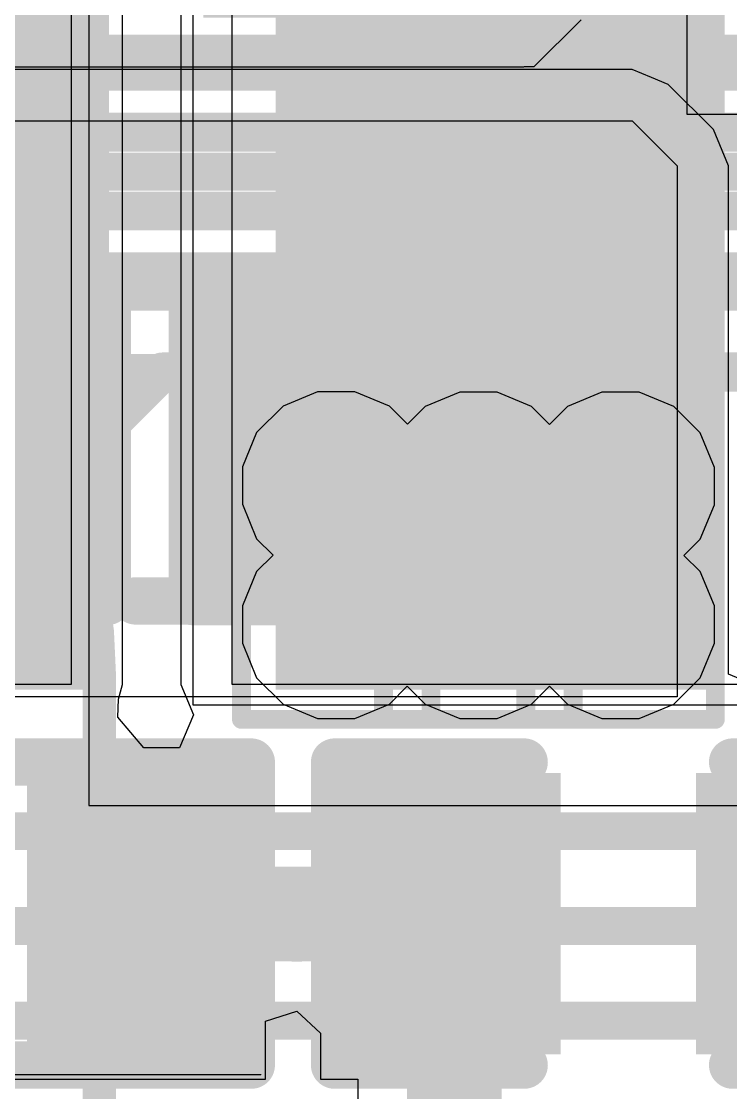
# Model space of a CAD drawing. Header units: inches. Extents: x -6 to 284, y -12 to 154.
# Drawn here: x 45.495 to 47.395, y -5.164 to -2.291 of the extents above; entities that cross this region are included whole.
import ezdxf

# ---------------------------------------------------------------- set-up
doc = ezdxf.new("R2010")
doc.units = ezdxf.units.IN
for name, color, linetype in [('Bottom Layer', 5, 'Continuous'), ('Bottom Overlay', 54, 'Continuous'), ('Bottom Paste', 16, 'Continuous'), ('Bottom Solder', 6, 'Continuous'), ('Drill Drawing', 1, 'Continuous'), ('GND-1', 16, 'Continuous'), ('GND-2', 90, 'Continuous'), ('GND-3', 216, 'Continuous'), ('GND-4', 54, 'Continuous'), ('PWR-1', 156, 'Continuous'), ('PWR-2', 130, 'Continuous'), ('Signal L1', 76, 'Continuous'), ('Signal L2', 6, 'Continuous'), ('Top Layer', 1, 'Continuous'), ('Top Overlay', 2, 'Continuous'), ('Top Paste', 8, 'Continuous'), ('Top Solder', 216, 'Continuous'), ('Via Holes', 16, 'Continuous')]:
    doc.layers.add(name, color=color, linetype=linetype)

# ---------------------------------------------------------------- blocks, each defined once
blk = doc.blocks.new('R___0402_B_218')
at = {"layer": 'Bottom Layer'}
for points in [[(-0.2413, 0.3175), (-0.2412999999999999, -0.3175), (-0.6985, -0.3175), (-0.6985, 0.3175)], [(0.6985, 0.3175), (0.6985, -0.3175), (0.2413, -0.3175), (0.2412999999999999, 0.3175)]]:
    blk.add_hatch(color=5, dxfattribs=at).paths.add_polyline_path(points)
at = {"layer": 'Bottom Paste'}
for points in [[(-0.2413, 0.3175), (-0.2412999999999999, -0.3175), (-0.6985, -0.3175), (-0.6985, 0.3175)], [(0.6985, 0.3175), (0.6985, -0.3175), (0.2413, -0.3175), (0.2412999999999999, 0.3175)]]:
    blk.add_hatch(color=16, dxfattribs=at).paths.add_polyline_path(points)
at = {"layer": 'Bottom Solder'}
for points in [[(-0.18629884, 0.37250116), (-0.1862988399999999, -0.37250116), (-0.75350116, -0.37250116), (-0.75350116, 0.37250116)], [(0.75350116, 0.37250116), (0.75350116, -0.37250116), (0.18629884, -0.37250116), (0.1862988399999999, 0.37250116)]]:
    blk.add_hatch(color=6, dxfattribs=at).paths.add_polyline_path(points)
at = {"layer": 'Bottom Overlay'}
for points in [[(-0.7874, 0.4064, 0.127, 0.127, 0), (-0.7874, -0.4064, 0.127, 0.127, 0)], [(0.7874, 0.4064, 0.127, 0.127, 0), (-0.7874, 0.4064, 0.127, 0.127, 0)], [(0.7874, 0.4064, 0.127, 0.127, 0), (0.7874, -0.4064, 0.127, 0.127, 0)], [(0.8127974599999999, 0.4318, 0.0032258, 0.0032258, 0), (-0.8128, 0.4318, 0.0032258, 0.0032258, 0)], [(0.7874, -0.4064, 0.127, 0.127, 0), (-0.7874, -0.4064, 0.127, 0.127, 0)]]:
    blk.add_lwpolyline(points, format="xyseb", dxfattribs=at)
for points in [[(-0.8191499999999999, 0.4064, 0.0635, 0.0635, 1), (-0.7556499999999999, 0.4064, 0.0635, 0.0635, 1)], [(-0.8191499999999999, 0.4064, 0.0635, 0.0635, 1), (-0.7556499999999999, 0.4064, 0.0635, 0.0635, 1)], [(0.7556499999999999, 0.4064, 0.0635, 0.0635, 1), (0.8191499999999999, 0.4064, 0.0635, 0.0635, 1)], [(0.7556499999999999, 0.4064, 0.0635, 0.0635, 1), (0.8191499999999999, 0.4064, 0.0635, 0.0635, 1)], [(-0.81360518, 0.4318, 0.0016129, 0.0016129, 1), (-0.8119948199999999, 0.4318, 0.0016129, 0.0016129, 1)], [(0.81199228, 0.4318, 0.0016129, 0.0016129, 1), (0.8136026399999999, 0.4318, 0.0016129, 0.0016129, 1)], [(-0.8191499999999999, -0.4064, 0.0635, 0.0635, 1), (-0.7556499999999999, -0.4064, 0.0635, 0.0635, 1)], [(-0.8191499999999999, -0.4064, 0.0635, 0.0635, 1), (-0.7556499999999999, -0.4064, 0.0635, 0.0635, 1)], [(0.7556499999999999, -0.4064, 0.0635, 0.0635, 1), (0.8191499999999999, -0.4064, 0.0635, 0.0635, 1)], [(0.7556499999999999, -0.4064, 0.0635, 0.0635, 1), (0.8191499999999999, -0.4064, 0.0635, 0.0635, 1)]]:
    blk.add_lwpolyline(points, format="xyseb", close=True, dxfattribs=at)
blk = doc.blocks.new('IND_0806_B_246')
at = {"layer": 'Bottom Layer'}
for points in [[(-1.32499735, 1.00000054), (-0.32499681, 1.00000054), (-0.32499681, -1.00000054), (-1.32499735, -1.00000054)], [(0.32499681, 1.00000054), (1.32499735, 1.00000054), (1.32499735, -1.00000054), (0.32499681, -1.00000054)]]:
    blk.add_hatch(color=5, dxfattribs=at).paths.add_polyline_path(points)
at = {"layer": 'Bottom Paste'}
for points in [[(-1.32499735, 1.00000054), (-0.32499681, 1.00000054), (-0.32499681, -1.00000054), (-1.32499735, -1.00000054)], [(0.32499681, 1.00000054), (1.32499735, 1.00000054), (1.32499735, -1.00000054), (0.32499681, -1.00000054)]]:
    blk.add_hatch(color=16, dxfattribs=at).paths.add_polyline_path(points)
at = {"layer": 'Bottom Solder'}
for points in [[(-1.42659735, 1.10160054), (-0.22339681, 1.10160054), (-0.22339681, -1.10160054), (-1.42659735, -1.10160054)], [(0.22339681, 1.10160054), (1.42659735, 1.10160054), (1.42659735, -1.10160054), (0.22339681, -1.10160054)]]:
    blk.add_hatch(color=6, dxfattribs=at).paths.add_polyline_path(points)
at = {"layer": 'Bottom Overlay'}
for points in [[(0.1524, 0.8636, 0.127, 0.127, 0), (-0.127, 0.8636, 0.127, 0.127, 0)], [(0.1524, -0.8636, 0.127, 0.127, 0), (-0.127, -0.8636, 0.127, 0.127, 0)]]:
    blk.add_lwpolyline(points, format="xyseb", dxfattribs=at)
for points in [[(-0.15875, 0.8636, 0.0635, 0.0635, 1), (-0.09524999999999999, 0.8636, 0.0635, 0.0635, 1)], [(0.12065, 0.8636, 0.0635, 0.0635, 1), (0.18415, 0.8636, 0.0635, 0.0635, 1)], [(-0.15875, -0.8636, 0.0635, 0.0635, 1), (-0.09524999999999999, -0.8636, 0.0635, 0.0635, 1)], [(0.12065, -0.8636, 0.0635, 0.0635, 1), (0.18415, -0.8636, 0.0635, 0.0635, 1)]]:
    blk.add_lwpolyline(points, format="xyseb", close=True, dxfattribs=at)
blk = doc.blocks.new('C___0603_408')
at = {"layer": 'Top Layer'}
for points in [[(-0.3809999999999999, 0.4445), (-0.3809999999999999, -0.4445), (-1.143, -0.4445), (-1.143, 0.4445)], [(1.143, 0.4445), (1.143, -0.4445), (0.3809999999999999, -0.4445), (0.3809999999999999, 0.4445)]]:
    blk.add_hatch(color=1, dxfattribs=at).paths.add_polyline_path(points)
at = {"layer": 'Top Paste'}
for points in [[(-0.3809999999999999, 0.4445), (-0.3809999999999999, -0.4445), (-1.143, -0.4445), (-1.143, 0.4445)], [(1.143, 0.4445), (1.143, -0.4445), (0.3809999999999999, -0.4445), (0.3809999999999999, 0.4445)]]:
    blk.add_hatch(color=8, dxfattribs=at).paths.add_polyline_path(points)
at = {"layer": 'Top Solder'}
for points in [[(-0.3210001199999999, 0.50449988), (-0.3210001199999999, -0.50449988), (-1.20299988, -0.50449988), (-1.20299988, 0.50449988)], [(1.20299988, 0.50449988), (1.20299988, -0.50449988), (0.3210001199999999, -0.50449988), (0.3210001199999999, 0.50449988)]]:
    blk.add_hatch(color=216, dxfattribs=at).paths.add_polyline_path(points)
at = {"layer": 'Top Overlay'}
for points in [[(-0.4571999999999999, 0.5334, 0.127, 0.127, 0), (-1.2446, 0.5334, 0.127, 0.127, 0)], [(-1.2446, -0.5334, 0.127, 0.127, 0), (-1.2446, 0.5334, 0.127, 0.127, 0)], [(1.2446, 0.5334, 0.127, 0.127, 0), (0.4571999999999999, 0.5334, 0.127, 0.127, 0)], [(1.2446, -0.5334, 0.127, 0.127, 0), (1.2446, 0.5334, 0.127, 0.127, 0)], [(-0.4571999999999999, -0.5334, 0.127, 0.127, 0), (-1.2446, -0.5334, 0.127, 0.127, 0)], [(1.2446, -0.5334, 0.127, 0.127, 0), (0.4571999999999999, -0.5334, 0.127, 0.127, 0)]]:
    blk.add_lwpolyline(points, format="xyseb", dxfattribs=at)
for points in [[(-1.27635, 0.5334, 0.0635, 0.0635, 1), (-1.21285, 0.5334, 0.0635, 0.0635, 1)], [(-1.27635, 0.5334, 0.0635, 0.0635, 1), (-1.21285, 0.5334, 0.0635, 0.0635, 1)], [(-0.4889499999999999, 0.5334, 0.0635, 0.0635, 1), (-0.42545, 0.5334, 0.0635, 0.0635, 1)], [(0.42545, 0.5334, 0.0635, 0.0635, 1), (0.4889499999999999, 0.5334, 0.0635, 0.0635, 1)], [(1.21285, 0.5334, 0.0635, 0.0635, 1), (1.27635, 0.5334, 0.0635, 0.0635, 1)], [(1.21285, 0.5334, 0.0635, 0.0635, 1), (1.27635, 0.5334, 0.0635, 0.0635, 1)], [(-1.27635, -0.5334, 0.0635, 0.0635, 1), (-1.21285, -0.5334, 0.0635, 0.0635, 1)], [(-1.27635, -0.5334, 0.0635, 0.0635, 1), (-1.21285, -0.5334, 0.0635, 0.0635, 1)], [(-0.4889499999999999, -0.5334, 0.0635, 0.0635, 1), (-0.42545, -0.5334, 0.0635, 0.0635, 1)], [(0.42545, -0.5334, 0.0635, 0.0635, 1), (0.4889499999999999, -0.5334, 0.0635, 0.0635, 1)], [(1.21285, -0.5334, 0.0635, 0.0635, 1), (1.27635, -0.5334, 0.0635, 0.0635, 1)], [(1.21285, -0.5334, 0.0635, 0.0635, 1), (1.27635, -0.5334, 0.0635, 0.0635, 1)]]:
    blk.add_lwpolyline(points, format="xyseb", close=True, dxfattribs=at)
blk = doc.blocks.new('C___0603_410')
at = {"layer": 'Top Layer'}
for points in [[(-0.3809999999999999, 0.4445), (-0.3809999999999999, -0.4445), (-1.143, -0.4445), (-1.143, 0.4445)], [(1.143, 0.4445), (1.143, -0.4445), (0.3809999999999999, -0.4445), (0.3809999999999999, 0.4445)]]:
    blk.add_hatch(color=1, dxfattribs=at).paths.add_polyline_path(points)
at = {"layer": 'Top Paste'}
for points in [[(-0.3809999999999999, 0.4445), (-0.3809999999999999, -0.4445), (-1.143, -0.4445), (-1.143, 0.4445)], [(1.143, 0.4445), (1.143, -0.4445), (0.3809999999999999, -0.4445), (0.3809999999999999, 0.4445)]]:
    blk.add_hatch(color=8, dxfattribs=at).paths.add_polyline_path(points)
at = {"layer": 'Top Solder'}
for points in [[(-0.3210001199999999, 0.50449988), (-0.3210001199999999, -0.50449988), (-1.20299988, -0.50449988), (-1.20299988, 0.50449988)], [(1.20299988, 0.50449988), (1.20299988, -0.50449988), (0.3210001199999999, -0.50449988), (0.3210001199999999, 0.50449988)]]:
    blk.add_hatch(color=216, dxfattribs=at).paths.add_polyline_path(points)
at = {"layer": 'Top Overlay'}
for points in [[(-0.4571999999999999, 0.5334, 0.127, 0.127, 0), (-1.2446, 0.5334, 0.127, 0.127, 0)], [(-1.2446, -0.5333974599999999, 0.127, 0.127, 0), (-1.2446, 0.5334, 0.127, 0.127, 0)], [(1.2446, 0.5334, 0.127, 0.127, 0), (0.4571999999999999, 0.5334, 0.127, 0.127, 0)], [(1.2446, -0.5333974599999999, 0.127, 0.127, 0), (1.2446, 0.5334, 0.127, 0.127, 0)], [(-0.4571999999999999, -0.5333974599999999, 0.127, 0.127, 0), (-1.2446, -0.5333974599999999, 0.127, 0.127, 0)], [(1.2446, -0.5333974599999999, 0.127, 0.127, 0), (0.4571999999999999, -0.5333974599999999, 0.127, 0.127, 0)]]:
    blk.add_lwpolyline(points, format="xyseb", dxfattribs=at)
for points in [[(-1.27635, 0.5334, 0.0635, 0.0635, 1), (-1.21285, 0.5334, 0.0635, 0.0635, 1)], [(-1.27635, 0.5334, 0.0635, 0.0635, 1), (-1.21285, 0.5334, 0.0635, 0.0635, 1)], [(-0.4889499999999999, 0.5334, 0.0635, 0.0635, 1), (-0.42545, 0.5334, 0.0635, 0.0635, 1)], [(0.42545, 0.5334, 0.0635, 0.0635, 1), (0.4889499999999999, 0.5334, 0.0635, 0.0635, 1)], [(1.21285, 0.5334, 0.0635, 0.0635, 1), (1.27635, 0.5334, 0.0635, 0.0635, 1)], [(1.21285, 0.5334, 0.0635, 0.0635, 1), (1.27635, 0.5334, 0.0635, 0.0635, 1)], [(-1.27635, -0.5333974599999999, 0.0635, 0.0635, 1), (-1.21285, -0.5333974599999999, 0.0635, 0.0635, 1)], [(-1.27635, -0.5333974599999999, 0.0635, 0.0635, 1), (-1.21285, -0.5333974599999999, 0.0635, 0.0635, 1)], [(-0.4889499999999999, -0.5333974599999999, 0.0635, 0.0635, 1), (-0.42545, -0.5333974599999999, 0.0635, 0.0635, 1)], [(0.42545, -0.5333974599999999, 0.0635, 0.0635, 1), (0.4889499999999999, -0.5333974599999999, 0.0635, 0.0635, 1)], [(1.21285, -0.5333974599999999, 0.0635, 0.0635, 1), (1.27635, -0.5333974599999999, 0.0635, 0.0635, 1)], [(1.21285, -0.5333974599999999, 0.0635, 0.0635, 1), (1.27635, -0.5333974599999999, 0.0635, 0.0635, 1)]]:
    blk.add_lwpolyline(points, format="xyseb", close=True, dxfattribs=at)
blk = doc.blocks.new('C___0402_B_449')
at = {"layer": 'Bottom Layer'}
for points in [[(-0.2412999999999999, 0.3174999999999999), (-0.2413000000000001, -0.3175), (-0.6985, -0.3174999999999999), (-0.6985, 0.3175)], [(0.6985, 0.3174999999999999), (0.6985, -0.3175), (0.2412999999999999, -0.3174999999999999), (0.2413000000000001, 0.3175)]]:
    blk.add_hatch(color=5, dxfattribs=at).paths.add_polyline_path(points)
at = {"layer": 'Bottom Paste'}
for points in [[(-0.2412999999999999, 0.3174999999999999), (-0.2413000000000001, -0.3175), (-0.6985, -0.3174999999999999), (-0.6985, 0.3175)], [(0.6985, 0.3174999999999999), (0.6985, -0.3175), (0.2412999999999999, -0.3174999999999999), (0.2413000000000001, 0.3175)]]:
    blk.add_hatch(color=16, dxfattribs=at).paths.add_polyline_path(points)
at = {"layer": 'Bottom Solder'}
for points in [[(-0.1813001199999999, 0.3774998799999999), (-0.1813001200000001, -0.3774998800000001), (-0.7584998799999999, -0.3774998799999999), (-0.7584998799999999, 0.3774998800000001)], [(0.7584998799999999, 0.3774998799999999), (0.7584998799999999, -0.3774998800000001), (0.1813001199999999, -0.3774998799999999), (0.1813001200000001, 0.3774998800000001)]]:
    blk.add_hatch(color=6, dxfattribs=at).paths.add_polyline_path(points)
at = {"layer": 'Bottom Overlay'}
for points in [[(-0.7874, 0.4064, 0.127, 0.127, 0), (-0.2794, 0.4064, 0.127, 0.127, 0)], [(-0.7874, -0.4064, 0.127, 0.127, 0), (-0.7874, 0.4064, 0.127, 0.127, 0)], [(0.2794, 0.4064, 0.127, 0.127, 0), (0.7874, 0.4064, 0.127, 0.127, 0)], [(0.7874, -0.4064, 0.127, 0.127, 0), (0.7874, 0.4064, 0.127, 0.127, 0)], [(-0.7874, -0.4064, 0.127, 0.127, 0), (-0.2794, -0.4064, 0.127, 0.127, 0)], [(0.2794, -0.4064, 0.127, 0.127, 0), (0.7874, -0.4064, 0.127, 0.127, 0)]]:
    blk.add_lwpolyline(points, format="xyseb", dxfattribs=at)
for points in [[(-0.8191499999999999, 0.4064, 0.0635, 0.0635, 1), (-0.7556499999999999, 0.4064, 0.0635, 0.0635, 1)], [(-0.8191499999999999, 0.4064, 0.0635, 0.0635, 1), (-0.7556499999999999, 0.4064, 0.0635, 0.0635, 1)], [(-0.31115, 0.4064, 0.0635, 0.0635, 1), (-0.24765, 0.4064, 0.0635, 0.0635, 1)], [(0.24765, 0.4064, 0.0635, 0.0635, 1), (0.31115, 0.4064, 0.0635, 0.0635, 1)], [(0.7556499999999999, 0.4064, 0.0635, 0.0635, 1), (0.8191499999999999, 0.4064, 0.0635, 0.0635, 1)], [(0.7556499999999999, 0.4064, 0.0635, 0.0635, 1), (0.8191499999999999, 0.4064, 0.0635, 0.0635, 1)], [(-0.8191499999999999, -0.4064, 0.0635, 0.0635, 1), (-0.7556499999999999, -0.4064, 0.0635, 0.0635, 1)], [(-0.8191499999999999, -0.4064, 0.0635, 0.0635, 1), (-0.7556499999999999, -0.4064, 0.0635, 0.0635, 1)], [(-0.31115, -0.4064, 0.0635, 0.0635, 1), (-0.24765, -0.4064, 0.0635, 0.0635, 1)], [(0.24765, -0.4064, 0.0635, 0.0635, 1), (0.31115, -0.4064, 0.0635, 0.0635, 1)], [(0.7556499999999999, -0.4064, 0.0635, 0.0635, 1), (0.8191499999999999, -0.4064, 0.0635, 0.0635, 1)], [(0.7556499999999999, -0.4064, 0.0635, 0.0635, 1), (0.8191499999999999, -0.4064, 0.0635, 0.0635, 1)]]:
    blk.add_lwpolyline(points, format="xyseb", close=True, dxfattribs=at)

msp = doc.modelspace()

# ---------------------------------------------------------------- hatches: boundary and pattern name
at = {"layer": 'Bottom Layer'}
h = msp.add_hatch(color=5, dxfattribs=at)
edge = h.paths.add_edge_path()
edge.add_arc((46.33863732, -3.53651312), 0.1499997, 0, 360)
h = msp.add_hatch(color=5, dxfattribs=at)
edge = h.paths.add_edge_path()
edge.add_arc((46.71963732, -3.53778312), 0.1499997, 0, 360)
h = msp.add_hatch(color=5, dxfattribs=at)
edge = h.paths.add_edge_path()
edge.add_arc((47.10063732, -3.53778312), 0.1499997, 0, 360)
h = msp.add_hatch(color=5, dxfattribs=at)
edge = h.paths.add_edge_path()
edge.add_arc((46.33863732, -3.90938258), 0.1499997, 0, 360)
h = msp.add_hatch(color=5, dxfattribs=at)
edge = h.paths.add_edge_path()
edge.add_arc((46.71963732, -3.90938258), 0.1499997, 0, 360)
h = msp.add_hatch(color=5, dxfattribs=at)
edge = h.paths.add_edge_path()
edge.add_arc((47.10063732, -3.90938258), 0.1499997, 0, 360)
at = {"layer": 'GND-1'}
h = msp.add_hatch(color=16, dxfattribs=at)
edge = h.paths.add_edge_path()
edge.add_arc((46.33863732, -3.53651312), 0.1499997, 0, 360)
h = msp.add_hatch(color=16, dxfattribs=at)
edge = h.paths.add_edge_path()
edge.add_arc((46.71963732, -3.53778312), 0.1499997, 0, 360)
h = msp.add_hatch(color=16, dxfattribs=at)
edge = h.paths.add_edge_path()
edge.add_arc((47.10063732, -3.53778312), 0.1499997, 0, 360)
h = msp.add_hatch(color=16, dxfattribs=at)
edge = h.paths.add_edge_path()
edge.add_arc((46.33863732, -3.90938258), 0.1499997, 0, 360)
h = msp.add_hatch(color=16, dxfattribs=at)
edge = h.paths.add_edge_path()
edge.add_arc((46.71963732, -3.90938258), 0.1499997, 0, 360)
h = msp.add_hatch(color=16, dxfattribs=at)
edge = h.paths.add_edge_path()
edge.add_arc((47.10063732, -3.90938258), 0.1499997, 0, 360)
at = {"layer": 'GND-2'}
h = msp.add_hatch(color=90, dxfattribs=at)
edge = h.paths.add_edge_path()
edge.add_arc((46.33863732, -3.53651312), 0.1499997, 0, 360)
h = msp.add_hatch(color=90, dxfattribs=at)
edge = h.paths.add_edge_path()
edge.add_arc((46.71963732, -3.53778312), 0.1499997, 0, 360)
h = msp.add_hatch(color=90, dxfattribs=at)
edge = h.paths.add_edge_path()
edge.add_arc((47.10063732, -3.53778312), 0.1499997, 0, 360)
h = msp.add_hatch(color=90, dxfattribs=at)
edge = h.paths.add_edge_path()
edge.add_arc((46.33863732, -3.90938258), 0.1499997, 0, 360)
h = msp.add_hatch(color=90, dxfattribs=at)
edge = h.paths.add_edge_path()
edge.add_arc((46.71963732, -3.90938258), 0.1499997, 0, 360)
h = msp.add_hatch(color=90, dxfattribs=at)
edge = h.paths.add_edge_path()
edge.add_arc((47.10063732, -3.90938258), 0.1499997, 0, 360)
at = {"layer": 'GND-3'}
h = msp.add_hatch(color=216, dxfattribs=at)
edge = h.paths.add_edge_path()
edge.add_arc((46.33863732, -3.53651312), 0.1499997, 0, 360)
h = msp.add_hatch(color=216, dxfattribs=at)
edge = h.paths.add_edge_path()
edge.add_arc((46.71963732, -3.53778312), 0.1499997, 0, 360)
h = msp.add_hatch(color=216, dxfattribs=at)
edge = h.paths.add_edge_path()
edge.add_arc((47.10063732, -3.53778312), 0.1499997, 0, 360)
h = msp.add_hatch(color=216, dxfattribs=at)
edge = h.paths.add_edge_path()
edge.add_arc((46.33863732, -3.90938258), 0.1499997, 0, 360)
h = msp.add_hatch(color=216, dxfattribs=at)
edge = h.paths.add_edge_path()
edge.add_arc((46.71963732, -3.90938258), 0.1499997, 0, 360)
h = msp.add_hatch(color=216, dxfattribs=at)
edge = h.paths.add_edge_path()
edge.add_arc((47.10063732, -3.90938258), 0.1499997, 0, 360)
at = {"layer": 'GND-4'}
h = msp.add_hatch(color=54, dxfattribs=at)
edge = h.paths.add_edge_path()
edge.add_arc((46.33863732, -3.53651312), 0.1499997, 0, 360)
h = msp.add_hatch(color=54, dxfattribs=at)
edge = h.paths.add_edge_path()
edge.add_arc((46.71963732, -3.53778312), 0.1499997, 0, 360)
h = msp.add_hatch(color=54, dxfattribs=at)
edge = h.paths.add_edge_path()
edge.add_arc((47.10063732, -3.53778312), 0.1499997, 0, 360)
h = msp.add_hatch(color=54, dxfattribs=at)
edge = h.paths.add_edge_path()
edge.add_arc((46.33863732, -3.90938258), 0.1499997, 0, 360)
h = msp.add_hatch(color=54, dxfattribs=at)
edge = h.paths.add_edge_path()
edge.add_arc((46.71963732, -3.90938258), 0.1499997, 0, 360)
h = msp.add_hatch(color=54, dxfattribs=at)
edge = h.paths.add_edge_path()
edge.add_arc((47.10063732, -3.90938258), 0.1499997, 0, 360)
at = {"layer": 'PWR-1'}
h = msp.add_hatch(color=156, dxfattribs=at)
edge = h.paths.add_edge_path()
edge.add_arc((46.33863732, -3.53651312), 0.1499997, 0, 360)
h = msp.add_hatch(color=156, dxfattribs=at)
edge = h.paths.add_edge_path()
edge.add_arc((46.71963732, -3.53778312), 0.1499997, 0, 360)
h = msp.add_hatch(color=156, dxfattribs=at)
edge = h.paths.add_edge_path()
edge.add_arc((47.10063732, -3.53778312), 0.1499997, 0, 360)
h = msp.add_hatch(color=156, dxfattribs=at)
edge = h.paths.add_edge_path()
edge.add_arc((46.33863732, -3.90938258), 0.1499997, 0, 360)
h = msp.add_hatch(color=156, dxfattribs=at)
edge = h.paths.add_edge_path()
edge.add_arc((46.71963732, -3.90938258), 0.1499997, 0, 360)
h = msp.add_hatch(color=156, dxfattribs=at)
edge = h.paths.add_edge_path()
edge.add_arc((47.10063732, -3.90938258), 0.1499997, 0, 360)
at = {"layer": 'PWR-2'}
h = msp.add_hatch(color=130, dxfattribs=at)
edge = h.paths.add_edge_path()
edge.add_arc((46.33863732, -3.53651312), 0.1499997, 0, 360)
h = msp.add_hatch(color=130, dxfattribs=at)
edge = h.paths.add_edge_path()
edge.add_arc((46.71963732, -3.53778312), 0.1499997, 0, 360)
h = msp.add_hatch(color=130, dxfattribs=at)
edge = h.paths.add_edge_path()
edge.add_arc((47.10063732, -3.53778312), 0.1499997, 0, 360)
h = msp.add_hatch(color=130, dxfattribs=at)
edge = h.paths.add_edge_path()
edge.add_arc((46.33863732, -3.90938258), 0.1499997, 0, 360)
h = msp.add_hatch(color=130, dxfattribs=at)
edge = h.paths.add_edge_path()
edge.add_arc((46.71963732, -3.90938258), 0.1499997, 0, 360)
h = msp.add_hatch(color=130, dxfattribs=at)
edge = h.paths.add_edge_path()
edge.add_arc((47.10063732, -3.90938258), 0.1499997, 0, 360)
at = {"layer": 'Signal L1'}
h = msp.add_hatch(color=76, dxfattribs=at)
edge = h.paths.add_edge_path()
edge.add_arc((46.33863732, -3.53651312), 0.1499997, 0, 360)
h = msp.add_hatch(color=76, dxfattribs=at)
edge = h.paths.add_edge_path()
edge.add_arc((46.71963732, -3.53778312), 0.1499997, 0, 360)
h = msp.add_hatch(color=76, dxfattribs=at)
edge = h.paths.add_edge_path()
edge.add_arc((47.10063732, -3.53778312), 0.1499997, 0, 360)
h = msp.add_hatch(color=76, dxfattribs=at)
edge = h.paths.add_edge_path()
edge.add_arc((46.33863732, -3.90938258), 0.1499997, 0, 360)
h = msp.add_hatch(color=76, dxfattribs=at)
edge = h.paths.add_edge_path()
edge.add_arc((46.71963732, -3.90938258), 0.1499997, 0, 360)
h = msp.add_hatch(color=76, dxfattribs=at)
edge = h.paths.add_edge_path()
edge.add_arc((47.10063732, -3.90938258), 0.1499997, 0, 360)
at = {"layer": 'Signal L2'}
h = msp.add_hatch(color=6, dxfattribs=at)
edge = h.paths.add_edge_path()
edge.add_arc((46.33863732, -3.53651312), 0.1499997, 0, 360)
h = msp.add_hatch(color=6, dxfattribs=at)
edge = h.paths.add_edge_path()
edge.add_arc((46.71963732, -3.53778312), 0.1499997, 0, 360)
h = msp.add_hatch(color=6, dxfattribs=at)
edge = h.paths.add_edge_path()
edge.add_arc((47.10063732, -3.53778312), 0.1499997, 0, 360)
h = msp.add_hatch(color=6, dxfattribs=at)
edge = h.paths.add_edge_path()
edge.add_arc((46.33863732, -3.90938258), 0.1499997, 0, 360)
h = msp.add_hatch(color=6, dxfattribs=at)
edge = h.paths.add_edge_path()
edge.add_arc((46.71963732, -3.90938258), 0.1499997, 0, 360)
h = msp.add_hatch(color=6, dxfattribs=at)
edge = h.paths.add_edge_path()
edge.add_arc((47.10063732, -3.90938258), 0.1499997, 0, 360)
at = {"layer": 'Top Layer'}
h = msp.add_hatch(color=1, dxfattribs=at)
edge = h.paths.add_edge_path()
edge.add_arc((46.33863732, -3.53651312), 0.1499997, 0, 360)
h = msp.add_hatch(color=1, dxfattribs=at)
edge = h.paths.add_edge_path()
edge.add_arc((46.71963732, -3.53778312), 0.1499997, 0, 360)
h = msp.add_hatch(color=1, dxfattribs=at)
edge = h.paths.add_edge_path()
edge.add_arc((47.10063732, -3.53778312), 0.1499997, 0, 360)
h = msp.add_hatch(color=1, dxfattribs=at)
edge = h.paths.add_edge_path()
edge.add_arc((46.33863732, -3.90938258), 0.1499997, 0, 360)
h = msp.add_hatch(color=1, dxfattribs=at)
edge = h.paths.add_edge_path()
edge.add_arc((46.71963732, -3.90938258), 0.1499997, 0, 360)
h = msp.add_hatch(color=1, dxfattribs=at)
edge = h.paths.add_edge_path()
edge.add_arc((47.10063732, -3.90938258), 0.1499997, 0, 360)
at = {"layer": 'Via Holes'}
h = msp.add_hatch(color=7, dxfattribs=at)
edge = h.paths.add_edge_path()
edge.add_arc((46.33863732, -3.53651312), 0.07499858, 0, 360)
h = msp.add_hatch(color=7, dxfattribs=at)
edge = h.paths.add_edge_path()
edge.add_arc((46.71963732, -3.53778312), 0.07499858, 0, 360)
h = msp.add_hatch(color=7, dxfattribs=at)
edge = h.paths.add_edge_path()
edge.add_arc((47.10063732, -3.53778312), 0.07499858, 0, 360)
h = msp.add_hatch(color=7, dxfattribs=at)
edge = h.paths.add_edge_path()
edge.add_arc((46.33863732, -3.90938258), 0.07499858, 0, 360)
h = msp.add_hatch(color=7, dxfattribs=at)
edge = h.paths.add_edge_path()
edge.add_arc((46.71963732, -3.90938258), 0.07499858, 0, 360)
h = msp.add_hatch(color=7, dxfattribs=at)
edge = h.paths.add_edge_path()
edge.add_arc((47.10063732, -3.90938258), 0.07499858, 0, 360)

# ---------------------------------------------------------------- linework, layer by layer
at = {"layer": 'Bottom Layer'}
for p, q in [((45.62826282, -1.86236864), (45.62826282, -4.070197599999999)), ((45.76572762, -4.07019506), (45.76572762, -1.86236864)), ((45.92234655999999, -1.84529984), (45.92234655999999, -4.07020014)), ((46.05981136, -4.07020014), (46.05981136, -1.84529984)), ((47.27825697999999, -1.84529476), (47.27825697999999, -2.5398349)), ((47.27825697999999, -2.5398349), (49.74496273999999, -2.5398349)), ((45.62826282, -4.070197599999999), (44.54529318, -4.070197599999999)), ((45.75526282, -4.109120559999999), (45.76572762, -4.07019506)), ((45.92234655999999, -4.07020014), (45.95579836, -4.150959439999999)), ((49.73035265999999, -4.07020014), (46.05981136, -4.07020014)), ((45.75337814, -4.1574974), (45.75526282, -4.109120559999999)), ((45.75526282, -4.109120559999999), (45.75526282, -4.109120559999999)), ((45.82295635999999, -4.23986198), (45.75337814, -4.1574974)), ((45.95579836, -4.150959439999999), (45.91891248, -4.23986198)), ((45.91891248, -4.23986198), (45.82295635999999, -4.23986198)), ((46.14896281999999, -4.97288566), (46.2327879, -4.945618759999999)), ((46.2327879, -4.945618759999999), (46.29615836, -5.004747419999999)), ((46.14896281999999, -5.12886198), (46.14896281999999, -4.97288566)), ((46.29615836, -5.004747419999999), (46.29615836, -5.12886198)), ((45.43776282, -5.12886198), (46.14896281999999, -5.12886198)), ((46.29615836, -5.12886198), (46.39634612, -5.12886198)), ((46.39634612, -5.12886198), (46.39634612, -5.29520658))]:
    msp.add_line(p, q, dxfattribs=at)
for points in [[(45.79336282, -4.684361979999999, 0.254, 0.254, 0), (45.79450328, -4.68550244, 0.254, 0.254, 0)], [(45.79450328, -4.68550244, 0.254, 0.254, 0), (46.23164744, -4.68550244, 0.254, 0.254, 0)], [(46.23164744, -4.68550244, 0.254, 0.254, 0), (46.2327879, -4.6866429, 0.254, 0.254, 0)], [(46.2327879, -4.6866429, 0.254, 0.254, 0), (46.23392836, -4.68550244, 0.254, 0.254, 0)], [(46.23392836, -4.68550244, 0.254, 0.254, 0), (46.65289882, -4.68550244, 0.254, 0.254, 0)], [(46.65175836, -4.684361979999999, 0.254, 0.254, 0), (46.65289882, -4.68550244, 0.254, 0.254, 0)], [(46.65289882, -4.68550244, 0.254, 0.254, 0), (46.65532198, -4.6879256, 0.254, 0.254, 0)], [(46.65532198, -5.73970658, 0.254, 0.254, 0), (46.65532198, -4.6879256, 0.254, 0.254, 0)]]:
    msp.add_lwpolyline(points, format="xyseb", dxfattribs=at)
for points in [[(45.72986282, -4.684361979999999, 0.127, 0.127, 1), (45.85686282, -4.684361979999999, 0.127, 0.127, 1)], [(45.73100328, -4.68550244, 0.127, 0.127, 1), (45.85800328, -4.68550244, 0.127, 0.127, 1)], [(45.73100328, -4.68550244, 0.127, 0.127, 1), (45.85800328, -4.68550244, 0.127, 0.127, 1)], [(46.16814744, -4.68550244, 0.127, 0.127, 1), (46.29514743999999, -4.68550244, 0.127, 0.127, 1)], [(46.16814744, -4.68550244, 0.127, 0.127, 1), (46.29514743999999, -4.68550244, 0.127, 0.127, 1)], [(46.1692879, -4.6866429, 0.127, 0.127, 1), (46.2962879, -4.6866429, 0.127, 0.127, 1)], [(46.1692879, -4.6866429, 0.127, 0.127, 1), (46.2962879, -4.6866429, 0.127, 0.127, 1)], [(46.17042836, -4.68550244, 0.127, 0.127, 1), (46.29742836, -4.68550244, 0.127, 0.127, 1)], [(46.17042836, -4.68550244, 0.127, 0.127, 1), (46.29742836, -4.68550244, 0.127, 0.127, 1)], [(46.58825836, -4.684361979999999, 0.127, 0.127, 1), (46.71525836, -4.684361979999999, 0.127, 0.127, 1)], [(46.58939881999999, -4.68550244, 0.127, 0.127, 1), (46.71639881999999, -4.68550244, 0.127, 0.127, 1)], [(46.58939881999999, -4.68550244, 0.127, 0.127, 1), (46.71639881999999, -4.68550244, 0.127, 0.127, 1)], [(46.58939881999999, -4.68550244, 0.127, 0.127, 1), (46.71639881999999, -4.68550244, 0.127, 0.127, 1)], [(46.59182197999999, -4.6879256, 0.127, 0.127, 1), (46.71882197999999, -4.6879256, 0.127, 0.127, 1)], [(46.59182197999999, -4.6879256, 0.127, 0.127, 1), (46.71882197999999, -4.6879256, 0.127, 0.127, 1)]]:
    msp.add_lwpolyline(points, format="xyseb", close=True, dxfattribs=at)
at = {"layer": 'Drill Drawing'}
for points in [[(46.08463732, -3.28251312, 0.0508, 0.0508, 0), (46.59263731999999, -3.28251312, 0.0508, 0.0508, 0)], [(46.08463732, -3.79051312, 0.0508, 0.0508, 0), (46.08463732, -3.28251312, 0.0508, 0.0508, 0)], [(46.46563732, -3.28378312, 0.0508, 0.0508, 0), (46.97363732, -3.28378312, 0.0508, 0.0508, 0)], [(46.46563732, -3.791783119999999, 0.0508, 0.0508, 0), (46.46563732, -3.28378312, 0.0508, 0.0508, 0)], [(46.59263731999999, -3.79051312, 0.0508, 0.0508, 0), (46.59263731999999, -3.28251312, 0.0508, 0.0508, 0)], [(46.84663732, -3.28378312, 0.0508, 0.0508, 0), (47.35463731999999, -3.28378312, 0.0508, 0.0508, 0)], [(46.84663732, -3.791783119999999, 0.0508, 0.0508, 0), (46.84663732, -3.28378312, 0.0508, 0.0508, 0)], [(46.97363732, -3.791783119999999, 0.0508, 0.0508, 0), (46.97363732, -3.28378312, 0.0508, 0.0508, 0)], [(47.35463731999999, -3.791783119999999, 0.0508, 0.0508, 0), (47.35463731999999, -3.28378312, 0.0508, 0.0508, 0)], [(46.08463732, -3.65538258, 0.0508, 0.0508, 0), (46.59263731999999, -3.65538258, 0.0508, 0.0508, 0)], [(46.08463732, -4.163382579999999, 0.0508, 0.0508, 0), (46.08463732, -3.65538258, 0.0508, 0.0508, 0)], [(46.46563732, -3.65538258, 0.0508, 0.0508, 0), (46.97363732, -3.65538258, 0.0508, 0.0508, 0)], [(46.46563732, -4.163382579999999, 0.0508, 0.0508, 0), (46.46563732, -3.65538258, 0.0508, 0.0508, 0)], [(46.59263731999999, -4.163382579999999, 0.0508, 0.0508, 0), (46.59263731999999, -3.65538258, 0.0508, 0.0508, 0)], [(46.84663732, -3.65538258, 0.0508, 0.0508, 0), (47.35463731999999, -3.65538258, 0.0508, 0.0508, 0)], [(46.84663732, -4.163382579999999, 0.0508, 0.0508, 0), (46.84663732, -3.65538258, 0.0508, 0.0508, 0)], [(46.97363732, -4.163382579999999, 0.0508, 0.0508, 0), (46.97363732, -3.65538258, 0.0508, 0.0508, 0)], [(47.35463731999999, -4.163382579999999, 0.0508, 0.0508, 0), (47.35463731999999, -3.65538258, 0.0508, 0.0508, 0)], [(46.08463732, -3.79051312, 0.0508, 0.0508, 0), (46.59263731999999, -3.79051312, 0.0508, 0.0508, 0)], [(46.46563732, -3.791783119999999, 0.0508, 0.0508, 0), (46.97363732, -3.791783119999999, 0.0508, 0.0508, 0)], [(46.84663732, -3.791783119999999, 0.0508, 0.0508, 0), (47.35463731999999, -3.791783119999999, 0.0508, 0.0508, 0)], [(46.08463732, -4.163382579999999, 0.0508, 0.0508, 0), (46.59263731999999, -4.163382579999999, 0.0508, 0.0508, 0)], [(46.46563732, -4.163382579999999, 0.0508, 0.0508, 0), (46.97363732, -4.163382579999999, 0.0508, 0.0508, 0)], [(46.84663732, -4.163382579999999, 0.0508, 0.0508, 0), (47.35463731999999, -4.163382579999999, 0.0508, 0.0508, 0)]]:
    msp.add_lwpolyline(points, format="xyseb", dxfattribs=at)
for points in [[(46.07193732, -3.28251312, 0.0254, 0.0254, 1), (46.09733731999999, -3.28251312, 0.0254, 0.0254, 1)], [(46.07193732, -3.28251312, 0.0254, 0.0254, 1), (46.09733731999999, -3.28251312, 0.0254, 0.0254, 1)], [(46.45293732, -3.28378312, 0.0254, 0.0254, 1), (46.47833732, -3.28378312, 0.0254, 0.0254, 1)], [(46.45293732, -3.28378312, 0.0254, 0.0254, 1), (46.47833732, -3.28378312, 0.0254, 0.0254, 1)], [(46.57993732, -3.28251312, 0.0254, 0.0254, 1), (46.60533732, -3.28251312, 0.0254, 0.0254, 1)], [(46.57993732, -3.28251312, 0.0254, 0.0254, 1), (46.60533732, -3.28251312, 0.0254, 0.0254, 1)], [(46.83393732, -3.28378312, 0.0254, 0.0254, 1), (46.85933731999999, -3.28378312, 0.0254, 0.0254, 1)], [(46.83393732, -3.28378312, 0.0254, 0.0254, 1), (46.85933731999999, -3.28378312, 0.0254, 0.0254, 1)], [(46.96093732, -3.28378312, 0.0254, 0.0254, 1), (46.98633732, -3.28378312, 0.0254, 0.0254, 1)], [(46.96093732, -3.28378312, 0.0254, 0.0254, 1), (46.98633732, -3.28378312, 0.0254, 0.0254, 1)], [(47.34193732, -3.28378312, 0.0254, 0.0254, 1), (47.36733732, -3.28378312, 0.0254, 0.0254, 1)], [(47.34193732, -3.28378312, 0.0254, 0.0254, 1), (47.36733732, -3.28378312, 0.0254, 0.0254, 1)], [(46.07193732, -3.65538258, 0.0254, 0.0254, 1), (46.09733731999999, -3.65538258, 0.0254, 0.0254, 1)], [(46.07193732, -3.65538258, 0.0254, 0.0254, 1), (46.09733731999999, -3.65538258, 0.0254, 0.0254, 1)], [(46.45293732, -3.65538258, 0.0254, 0.0254, 1), (46.47833732, -3.65538258, 0.0254, 0.0254, 1)], [(46.45293732, -3.65538258, 0.0254, 0.0254, 1), (46.47833732, -3.65538258, 0.0254, 0.0254, 1)], [(46.57993732, -3.65538258, 0.0254, 0.0254, 1), (46.60533732, -3.65538258, 0.0254, 0.0254, 1)], [(46.57993732, -3.65538258, 0.0254, 0.0254, 1), (46.60533732, -3.65538258, 0.0254, 0.0254, 1)], [(46.83393732, -3.65538258, 0.0254, 0.0254, 1), (46.85933731999999, -3.65538258, 0.0254, 0.0254, 1)], [(46.83393732, -3.65538258, 0.0254, 0.0254, 1), (46.85933731999999, -3.65538258, 0.0254, 0.0254, 1)], [(46.96093732, -3.65538258, 0.0254, 0.0254, 1), (46.98633732, -3.65538258, 0.0254, 0.0254, 1)], [(46.96093732, -3.65538258, 0.0254, 0.0254, 1), (46.98633732, -3.65538258, 0.0254, 0.0254, 1)], [(47.34193732, -3.65538258, 0.0254, 0.0254, 1), (47.36733732, -3.65538258, 0.0254, 0.0254, 1)], [(47.34193732, -3.65538258, 0.0254, 0.0254, 1), (47.36733732, -3.65538258, 0.0254, 0.0254, 1)], [(46.07193732, -3.79051312, 0.0254, 0.0254, 1), (46.09733731999999, -3.79051312, 0.0254, 0.0254, 1)], [(46.07193732, -3.79051312, 0.0254, 0.0254, 1), (46.09733731999999, -3.79051312, 0.0254, 0.0254, 1)], [(46.45293732, -3.791783119999999, 0.0254, 0.0254, 1), (46.47833732, -3.791783119999999, 0.0254, 0.0254, 1)], [(46.45293732, -3.791783119999999, 0.0254, 0.0254, 1), (46.47833732, -3.791783119999999, 0.0254, 0.0254, 1)], [(46.57993732, -3.79051312, 0.0254, 0.0254, 1), (46.60533732, -3.79051312, 0.0254, 0.0254, 1)], [(46.57993732, -3.79051312, 0.0254, 0.0254, 1), (46.60533732, -3.79051312, 0.0254, 0.0254, 1)], [(46.83393732, -3.791783119999999, 0.0254, 0.0254, 1), (46.85933731999999, -3.791783119999999, 0.0254, 0.0254, 1)], [(46.83393732, -3.791783119999999, 0.0254, 0.0254, 1), (46.85933731999999, -3.791783119999999, 0.0254, 0.0254, 1)], [(46.96093732, -3.791783119999999, 0.0254, 0.0254, 1), (46.98633732, -3.791783119999999, 0.0254, 0.0254, 1)], [(46.96093732, -3.791783119999999, 0.0254, 0.0254, 1), (46.98633732, -3.791783119999999, 0.0254, 0.0254, 1)], [(47.34193732, -3.791783119999999, 0.0254, 0.0254, 1), (47.36733732, -3.791783119999999, 0.0254, 0.0254, 1)], [(47.34193732, -3.791783119999999, 0.0254, 0.0254, 1), (47.36733732, -3.791783119999999, 0.0254, 0.0254, 1)], [(46.07193732, -4.163382579999999, 0.0254, 0.0254, 1), (46.09733731999999, -4.163382579999999, 0.0254, 0.0254, 1)], [(46.07193732, -4.163382579999999, 0.0254, 0.0254, 1), (46.09733731999999, -4.163382579999999, 0.0254, 0.0254, 1)], [(46.45293732, -4.163382579999999, 0.0254, 0.0254, 1), (46.47833732, -4.163382579999999, 0.0254, 0.0254, 1)], [(46.45293732, -4.163382579999999, 0.0254, 0.0254, 1), (46.47833732, -4.163382579999999, 0.0254, 0.0254, 1)], [(46.57993732, -4.163382579999999, 0.0254, 0.0254, 1), (46.60533732, -4.163382579999999, 0.0254, 0.0254, 1)], [(46.57993732, -4.163382579999999, 0.0254, 0.0254, 1), (46.60533732, -4.163382579999999, 0.0254, 0.0254, 1)], [(46.83393732, -4.163382579999999, 0.0254, 0.0254, 1), (46.85933731999999, -4.163382579999999, 0.0254, 0.0254, 1)], [(46.83393732, -4.163382579999999, 0.0254, 0.0254, 1), (46.85933731999999, -4.163382579999999, 0.0254, 0.0254, 1)], [(46.96093732, -4.163382579999999, 0.0254, 0.0254, 1), (46.98633732, -4.163382579999999, 0.0254, 0.0254, 1)], [(46.96093732, -4.163382579999999, 0.0254, 0.0254, 1), (46.98633732, -4.163382579999999, 0.0254, 0.0254, 1)], [(47.34193732, -4.163382579999999, 0.0254, 0.0254, 1), (47.36733732, -4.163382579999999, 0.0254, 0.0254, 1)], [(47.34193732, -4.163382579999999, 0.0254, 0.0254, 1), (47.36733732, -4.163382579999999, 0.0254, 0.0254, 1)]]:
    msp.add_lwpolyline(points, format="xyseb", close=True, dxfattribs=at)
at = {"layer": 'GND-1'}
for p, q in [((46.2885917, -3.28491342), (46.19611792, -3.323216619999999)), ((46.38868294, -3.28491342), (46.2885917, -3.28491342)), ((46.48115671999999, -3.323216619999999), (46.38868294, -3.28491342)), ((46.6695917, -3.28618342), (46.57711792, -3.32448662)), ((46.76968294, -3.28618342), (46.6695917, -3.28618342)), ((46.86215671999999, -3.32448662), (46.76968294, -3.28618342)), ((47.0505917, -3.28618342), (46.95811792, -3.32448662)), ((47.15068294, -3.28618342), (47.0505917, -3.28618342)), ((47.24315671999999, -3.32448662), (47.15068294, -3.28618342)), ((46.19611792, -3.323216619999999), (46.12534082, -3.39399372)), ((46.52977232, -3.371832219999999), (46.48115671999999, -3.323216619999999)), ((46.57711792, -3.32448662), (46.52977232, -3.371832219999999)), ((46.91013732, -3.37246722), (46.86215671999999, -3.32448662)), ((46.95811792, -3.32448662), (46.91013732, -3.37246722)), ((47.31393382, -3.39526372), (47.24315671999999, -3.32448662)), ((46.12534082, -3.39399372), (46.08703762, -3.4864675)), ((47.35223702, -3.4877375), (47.31393382, -3.39526372)), ((46.08703762, -3.4864675), (46.08703762, -3.58655874)), ((47.35223702, -3.58782874), (47.35223702, -3.4877375)), ((46.08703762, -3.58655874), (46.12534082, -3.67903252)), ((47.31393382, -3.68030252), (47.35223702, -3.58782874)), ((46.12534082, -3.67903252), (46.16925742, -3.72294658)), ((47.27065222, -3.72358158), (47.31393382, -3.68030252)), ((46.16925742, -3.72294658), (46.12534082, -3.76686318)), ((47.31393382, -3.76686318), (47.27065222, -3.72358158)), ((46.12534082, -3.76686318), (46.08703762, -3.85933696)), ((47.35223702, -3.85933696), (47.31393382, -3.76686318)), ((46.08703762, -3.85933696), (46.08703762, -3.9594282)), ((47.35223702, -3.9594282), (47.35223702, -3.85933696)), ((46.08703762, -3.9594282), (46.12534082, -4.051901979999999)), ((47.31393382, -4.051901979999999), (47.35223702, -3.9594282)), ((46.12534082, -4.051901979999999), (46.19611792, -4.122679079999999)), ((46.48115671999999, -4.122679079999999), (46.52913732, -4.07469848)), ((46.52913732, -4.07469848), (46.57711792, -4.122679079999999)), ((46.86215671999999, -4.122679079999999), (46.91013732, -4.07469848)), ((46.91013732, -4.07469848), (46.95811792, -4.122679079999999)), ((47.24315671999999, -4.122679079999999), (47.31393382, -4.051901979999999)), ((46.19611792, -4.122679079999999), (46.2885917, -4.16098228)), ((46.38868294, -4.16098228), (46.48115671999999, -4.122679079999999)), ((46.57711792, -4.122679079999999), (46.6695917, -4.16098228)), ((46.76968294, -4.16098228), (46.86215671999999, -4.122679079999999)), ((46.95811792, -4.122679079999999), (47.0505917, -4.16098228)), ((47.15068294, -4.16098228), (47.24315671999999, -4.122679079999999)), ((46.2885917, -4.16098228), (46.38868294, -4.16098228)), ((46.6695917, -4.16098228), (46.76968294, -4.16098228)), ((47.0505917, -4.16098228), (47.15068294, -4.16098228))]:
    msp.add_line(p, q, dxfattribs=at)
at = {"layer": 'GND-2'}
for p, q in [((46.2885917, -3.28491342), (46.19611792, -3.323216619999999)), ((46.38868294, -3.28491342), (46.2885917, -3.28491342)), ((46.48115671999999, -3.323216619999999), (46.38868294, -3.28491342)), ((46.6695917, -3.28618342), (46.57711792, -3.32448662)), ((46.76968294, -3.28618342), (46.6695917, -3.28618342)), ((46.86215671999999, -3.32448662), (46.76968294, -3.28618342)), ((47.0505917, -3.28618342), (46.95811792, -3.32448662)), ((47.15068294, -3.28618342), (47.0505917, -3.28618342)), ((47.24315671999999, -3.32448662), (47.15068294, -3.28618342)), ((46.19611792, -3.323216619999999), (46.12534082, -3.39399372)), ((46.52977232, -3.371832219999999), (46.48115671999999, -3.323216619999999)), ((46.57711792, -3.32448662), (46.52977232, -3.371832219999999)), ((46.91013732, -3.37246722), (46.86215671999999, -3.32448662)), ((46.95811792, -3.32448662), (46.91013732, -3.37246722)), ((47.31393382, -3.39526372), (47.24315671999999, -3.32448662)), ((46.12534082, -3.39399372), (46.08703762, -3.4864675)), ((47.35223702, -3.4877375), (47.31393382, -3.39526372)), ((46.08703762, -3.4864675), (46.08703762, -3.58655874)), ((47.35223702, -3.58782874), (47.35223702, -3.4877375)), ((46.08703762, -3.58655874), (46.12534082, -3.67903252)), ((47.31393382, -3.68030252), (47.35223702, -3.58782874)), ((46.12534082, -3.67903252), (46.16925742, -3.72294658)), ((47.27065222, -3.72358158), (47.31393382, -3.68030252)), ((46.16925742, -3.72294658), (46.12534082, -3.76686318)), ((47.31393382, -3.76686318), (47.27065222, -3.72358158)), ((46.12534082, -3.76686318), (46.08703762, -3.85933696)), ((47.35223702, -3.85933696), (47.31393382, -3.76686318)), ((46.08703762, -3.85933696), (46.08703762, -3.9594282)), ((47.35223702, -3.9594282), (47.35223702, -3.85933696)), ((46.08703762, -3.9594282), (46.12534082, -4.051901979999999)), ((47.31393382, -4.051901979999999), (47.35223702, -3.9594282)), ((46.12534082, -4.051901979999999), (46.19611792, -4.122679079999999)), ((46.48115671999999, -4.122679079999999), (46.52913732, -4.07469848)), ((46.52913732, -4.07469848), (46.57711792, -4.122679079999999)), ((46.86215671999999, -4.122679079999999), (46.91013732, -4.07469848)), ((46.91013732, -4.07469848), (46.95811792, -4.122679079999999)), ((47.24315671999999, -4.122679079999999), (47.31393382, -4.051901979999999)), ((46.19611792, -4.122679079999999), (46.2885917, -4.16098228)), ((46.38868294, -4.16098228), (46.48115671999999, -4.122679079999999)), ((46.57711792, -4.122679079999999), (46.6695917, -4.16098228)), ((46.76968294, -4.16098228), (46.86215671999999, -4.122679079999999)), ((46.95811792, -4.122679079999999), (47.0505917, -4.16098228)), ((47.15068294, -4.16098228), (47.24315671999999, -4.122679079999999)), ((46.2885917, -4.16098228), (46.38868294, -4.16098228)), ((46.6695917, -4.16098228), (46.76968294, -4.16098228)), ((47.0505917, -4.16098228), (47.15068294, -4.16098228))]:
    msp.add_line(p, q, dxfattribs=at)
at = {"layer": 'GND-3'}
for p, q in [((46.2885917, -3.28491342), (46.19611792, -3.323216619999999)), ((46.38868294, -3.28491342), (46.2885917, -3.28491342)), ((46.48115671999999, -3.323216619999999), (46.38868294, -3.28491342)), ((46.6695917, -3.28618342), (46.57711792, -3.32448662)), ((46.76968294, -3.28618342), (46.6695917, -3.28618342)), ((46.86215671999999, -3.32448662), (46.76968294, -3.28618342)), ((47.0505917, -3.28618342), (46.95811792, -3.32448662)), ((47.15068294, -3.28618342), (47.0505917, -3.28618342)), ((47.24315671999999, -3.32448662), (47.15068294, -3.28618342)), ((46.19611792, -3.323216619999999), (46.12534082, -3.39399372)), ((46.52977232, -3.371832219999999), (46.48115671999999, -3.323216619999999)), ((46.57711792, -3.32448662), (46.52977232, -3.371832219999999)), ((46.91013732, -3.37246722), (46.86215671999999, -3.32448662)), ((46.95811792, -3.32448662), (46.91013732, -3.37246722)), ((47.31393382, -3.39526372), (47.24315671999999, -3.32448662)), ((46.12534082, -3.39399372), (46.08703762, -3.4864675)), ((47.35223702, -3.4877375), (47.31393382, -3.39526372)), ((46.08703762, -3.4864675), (46.08703762, -3.58655874)), ((47.35223702, -3.58782874), (47.35223702, -3.4877375)), ((46.08703762, -3.58655874), (46.12534082, -3.67903252)), ((47.31393382, -3.68030252), (47.35223702, -3.58782874)), ((46.12534082, -3.67903252), (46.16925742, -3.72294658)), ((47.27065222, -3.72358158), (47.31393382, -3.68030252)), ((46.16925742, -3.72294658), (46.12534082, -3.76686318)), ((47.31393382, -3.76686318), (47.27065222, -3.72358158)), ((46.12534082, -3.76686318), (46.08703762, -3.85933696)), ((47.35223702, -3.85933696), (47.31393382, -3.76686318)), ((46.08703762, -3.85933696), (46.08703762, -3.9594282)), ((47.35223702, -3.9594282), (47.35223702, -3.85933696)), ((46.08703762, -3.9594282), (46.12534082, -4.051901979999999)), ((47.31393382, -4.051901979999999), (47.35223702, -3.9594282)), ((46.12534082, -4.051901979999999), (46.19611792, -4.122679079999999)), ((46.48115671999999, -4.122679079999999), (46.52913732, -4.07469848)), ((46.52913732, -4.07469848), (46.57711792, -4.122679079999999)), ((46.86215671999999, -4.122679079999999), (46.91013732, -4.07469848)), ((46.91013732, -4.07469848), (46.95811792, -4.122679079999999)), ((47.24315671999999, -4.122679079999999), (47.31393382, -4.051901979999999)), ((46.19611792, -4.122679079999999), (46.2885917, -4.16098228)), ((46.38868294, -4.16098228), (46.48115671999999, -4.122679079999999)), ((46.57711792, -4.122679079999999), (46.6695917, -4.16098228)), ((46.76968294, -4.16098228), (46.86215671999999, -4.122679079999999)), ((46.95811792, -4.122679079999999), (47.0505917, -4.16098228)), ((47.15068294, -4.16098228), (47.24315671999999, -4.122679079999999)), ((46.2885917, -4.16098228), (46.38868294, -4.16098228)), ((46.6695917, -4.16098228), (46.76968294, -4.16098228)), ((47.0505917, -4.16098228), (47.15068294, -4.16098228))]:
    msp.add_line(p, q, dxfattribs=at)
at = {"layer": 'GND-4'}
for p, q in [((46.2885917, -3.28491342), (46.19611792, -3.323216619999999)), ((46.38868294, -3.28491342), (46.2885917, -3.28491342)), ((46.48115671999999, -3.323216619999999), (46.38868294, -3.28491342)), ((46.6695917, -3.28618342), (46.57711792, -3.32448662)), ((46.76968294, -3.28618342), (46.6695917, -3.28618342)), ((46.86215671999999, -3.32448662), (46.76968294, -3.28618342)), ((47.0505917, -3.28618342), (46.95811792, -3.32448662)), ((47.15068294, -3.28618342), (47.0505917, -3.28618342)), ((47.24315671999999, -3.32448662), (47.15068294, -3.28618342)), ((46.19611792, -3.323216619999999), (46.12534082, -3.39399372)), ((46.52977232, -3.371832219999999), (46.48115671999999, -3.323216619999999)), ((46.57711792, -3.32448662), (46.52977232, -3.371832219999999)), ((46.91013732, -3.37246722), (46.86215671999999, -3.32448662)), ((46.95811792, -3.32448662), (46.91013732, -3.37246722)), ((47.31393382, -3.39526372), (47.24315671999999, -3.32448662)), ((46.12534082, -3.39399372), (46.08703762, -3.4864675)), ((47.35223702, -3.4877375), (47.31393382, -3.39526372)), ((46.08703762, -3.4864675), (46.08703762, -3.58655874)), ((47.35223702, -3.58782874), (47.35223702, -3.4877375)), ((46.08703762, -3.58655874), (46.12534082, -3.67903252)), ((47.31393382, -3.68030252), (47.35223702, -3.58782874)), ((46.12534082, -3.67903252), (46.16925742, -3.72294658)), ((47.27065222, -3.72358158), (47.31393382, -3.68030252)), ((46.16925742, -3.72294658), (46.12534082, -3.76686318)), ((47.31393382, -3.76686318), (47.27065222, -3.72358158)), ((46.12534082, -3.76686318), (46.08703762, -3.85933696)), ((47.35223702, -3.85933696), (47.31393382, -3.76686318)), ((46.08703762, -3.85933696), (46.08703762, -3.9594282)), ((47.35223702, -3.9594282), (47.35223702, -3.85933696)), ((46.08703762, -3.9594282), (46.12534082, -4.051901979999999)), ((47.31393382, -4.051901979999999), (47.35223702, -3.9594282)), ((46.12534082, -4.051901979999999), (46.19611792, -4.122679079999999)), ((46.48115671999999, -4.122679079999999), (46.52913732, -4.07469848)), ((46.52913732, -4.07469848), (46.57711792, -4.122679079999999)), ((46.86215671999999, -4.122679079999999), (46.91013732, -4.07469848)), ((46.91013732, -4.07469848), (46.95811792, -4.122679079999999)), ((47.24315671999999, -4.122679079999999), (47.31393382, -4.051901979999999)), ((46.19611792, -4.122679079999999), (46.2885917, -4.16098228)), ((46.38868294, -4.16098228), (46.48115671999999, -4.122679079999999)), ((46.57711792, -4.122679079999999), (46.6695917, -4.16098228)), ((46.76968294, -4.16098228), (46.86215671999999, -4.122679079999999)), ((46.95811792, -4.122679079999999), (47.0505917, -4.16098228)), ((47.15068294, -4.16098228), (47.24315671999999, -4.122679079999999)), ((46.2885917, -4.16098228), (46.38868294, -4.16098228)), ((46.6695917, -4.16098228), (46.76968294, -4.16098228)), ((47.0505917, -4.16098228), (47.15068294, -4.16098228))]:
    msp.add_line(p, q, dxfattribs=at)
at = {"layer": 'PWR-1'}
for p, q in [((45.67585734, 0.06402577999999999), (45.67585734, -4.39482484)), ((45.95512526, -4.125282579999999), (45.95512526, -2.02451462)), ((55.00712391999999, -4.125282579999999), (45.95512526, -4.125282579999999)), ((45.67585734, -4.39482484), (55.02262808, -4.39482484))]:
    msp.add_line(p, q, dxfattribs=at)
at = {"layer": 'PWR-2'}
for points in [[(45.09402462, -2.3791037, 0.10414, 0.10414, 0), (53.66464755999999, -2.3791037, 0.10414, 0.10414, 0)], [(45.41978724, -2.5882981, 0.10414, 0.10414, 0), (53.7464127, -2.5882981, 0.10414, 0.10414, 0)], [(43.7805957, -4.58922628, 0.10414, 0.10414, 0), (45.56997235999999, -2.79984962, 0.10414, 0.10414, 0)], [(45.56997235999999, -2.79984962, 0.10414, 0.10414, 0), (53.87826917999999, -2.79984962, 0.10414, 0.10414, 0)], [(43.9289571, -4.812657379999999, 0.10414, 0.10414, 0), (45.7264135, -3.01520098, 0.10414, 0.10414, 0)], [(45.7264135, -3.01520098, 0.10414, 0.10414, 0), (54.00185541999999, -3.01520098, 0.10414, 0.10414, 0)], [(43.93386438, -5.17001506, 0.10414, 0.10414, 0), (45.8724127, -3.23146674, 0.10414, 0.10414, 0)], [(45.8724127, -3.23146674, 0.10414, 0.10414, 0), (54.11448917999999, -3.23146674, 0.10414, 0.10414, 0)]]:
    msp.add_lwpolyline(points, format="xyseb", dxfattribs=at)
for points in [[(45.54393735999999, -2.79984962, 0.05207, 0.05207, 1), (45.59600735999999, -2.79984962, 0.05207, 0.05207, 1)], [(45.54393735999999, -2.79984962, 0.05207, 0.05207, 1), (45.59600735999999, -2.79984962, 0.05207, 0.05207, 1)], [(45.7003785, -3.01520098, 0.05207, 0.05207, 1), (45.7524485, -3.01520098, 0.05207, 0.05207, 1)], [(45.7003785, -3.01520098, 0.05207, 0.05207, 1), (45.7524485, -3.01520098, 0.05207, 0.05207, 1)], [(45.8463777, -3.23146674, 0.05207, 0.05207, 1), (45.8984477, -3.23146674, 0.05207, 0.05207, 1)], [(45.8463777, -3.23146674, 0.05207, 0.05207, 1), (45.8984477, -3.23146674, 0.05207, 0.05207, 1)]]:
    msp.add_lwpolyline(points, format="xyseb", close=True, dxfattribs=at)
at = {"layer": 'Signal L1'}
for points in [[(32.632904, -2.42644168, 0.1016, 0.1016, 0), (50.18617344, -2.42644168, 0.1016, 0.1016, 0)], [(32.45968362, -2.69417546, 0.1016, 0.1016, 0), (50.2742835, -2.69417546, 0.1016, 0.1016, 0)], [(32.29983634, -2.96199306, 0.1016, 0.1016, 0), (50.34666334, -2.96199306, 0.1016, 0.1016, 0)], [(32.14430706, -3.23411342, 0.1016, 0.1016, 0), (50.57977946, -3.23411342, 0.1016, 0.1016, 0)]]:
    msp.add_lwpolyline(points, format="xyseb", dxfattribs=at)
at = {"layer": 'Signal L2'}
for points in [[(44.48778758, -2.82524962, 0.08889999999999999, 0.08889999999999999, -0.4142135623730951), (45.70374654, -4.04120858, 0.08889999999999999, 0.08889999999999999, 0)], [(45.70374654, -7.502913619999999, 0.08889999999999999, 0.08889999999999999, 0), (45.70374654, -4.04120858, 0.08889999999999999, 0.08889999999999999, 0)]]:
    msp.add_lwpolyline(points, format="xyseb", dxfattribs=at)
msp.add_lwpolyline([(45.68152154, -4.04120858, 0.04445, 0.04445, 1), (45.72597154, -4.04120858, 0.04445, 0.04445, 1)], format="xyseb", close=True, dxfattribs=at)
msp.add_lwpolyline([(45.68152154, -4.04120858, 0.04445, 0.04445, 1), (45.72597154, -4.04120858, 0.04445, 0.04445, 1)], format="xyseb", close=True, dxfattribs=at)
at = {"layer": 'Top Layer'}
for p, q in [((46.99465836, -2.28683058), (46.86865404, -2.4128349)), ((46.8427181, -2.4128349), (46.84031526, -2.41383058)), ((46.86865404, -2.4128349), (46.8427181, -2.4128349)), ((47.1313383, -2.42037616), (44.33448842, -2.4203787)), ((46.84031526, -2.41383058), (44.37541036, -2.41383058)), ((47.13134338, -2.42037362), (47.1313383, -2.42037616)), ((47.18339813999999, -2.44193822), (47.13134338, -2.42037362)), ((47.22854156, -2.4606377), (47.18339813999999, -2.44193822)), ((47.2285441, -2.46064278), (47.22854156, -2.4606377)), ((47.34964368, -2.58174998), (47.2285441, -2.46064278)), ((44.33448842, -2.5578435), (47.1313383, -2.55784096)), ((47.1313383, -2.55784096), (47.25244549999999, -2.67895578)), ((47.34964875999999, -2.58175252), (47.34964368, -2.58174998)), ((47.38991283999999, -2.67896086), (47.34964875999999, -2.58175252)), ((47.25244549999999, -2.67895578), (47.25244549999999, -4.103166799999999)), ((47.3899103, -2.67896594), (47.38991283999999, -2.67896086)), ((47.3899103, -4.04225506), (47.3899103, -2.67896594)), ((47.4788103, -4.079079979999999), (47.3899103, -4.04225506)), ((47.25244549999999, -4.103166799999999), (44.20065581999999, -4.103166799999999))]:
    msp.add_line(p, q, dxfattribs=at)
for points in [[(47.3508959, -4.46336674, 0.1016, 0.1016, 0), (47.83282534, -3.9814373, 0.1016, 0.1016, 0)], [(43.41103078, -4.46336674, 0.1016, 0.1016, 0), (47.3508959, -4.46336674, 0.1016, 0.1016, 0)], [(43.49198566, -4.71736674, 0.1016, 0.1016, 0), (47.45610524, -4.71736674, 0.1016, 0.1016, 0)], [(44.24486198, -4.97136674, 0.1016, 0.1016, 0), (47.56131457999999, -4.97136674, 0.1016, 0.1016, 0)]]:
    msp.add_lwpolyline(points, format="xyseb", dxfattribs=at)
msp.add_lwpolyline([(47.3254959, -4.46336674, 0.0508, 0.0508, 1), (47.3762959, -4.46336674, 0.0508, 0.0508, 1)], format="xyseb", close=True, dxfattribs=at)
msp.add_lwpolyline([(47.3254959, -4.46336674, 0.0508, 0.0508, 1), (47.3762959, -4.46336674, 0.0508, 0.0508, 1)], format="xyseb", close=True, dxfattribs=at)

# ---------------------------------------------------------------- block references
for name, p, rotation in [('C___0603_410', (45.19125836, -2.60280658), 270), ('C___0603_408', (46.48665835999999, -2.60280658), 270), ('IND_0806_B_246', (45.95325836, -2.98212002), 180), ('R___0402_B_218', (45.32346282, -4.684361979999999), 180)]:
    msp.add_blockref(name, p, dxfattribs=dict(rotation=rotation))
msp.add_blockref('C___0402_B_449', (47.12165836, -4.684361979999999))

doc.saveas('drawing.dxf')
